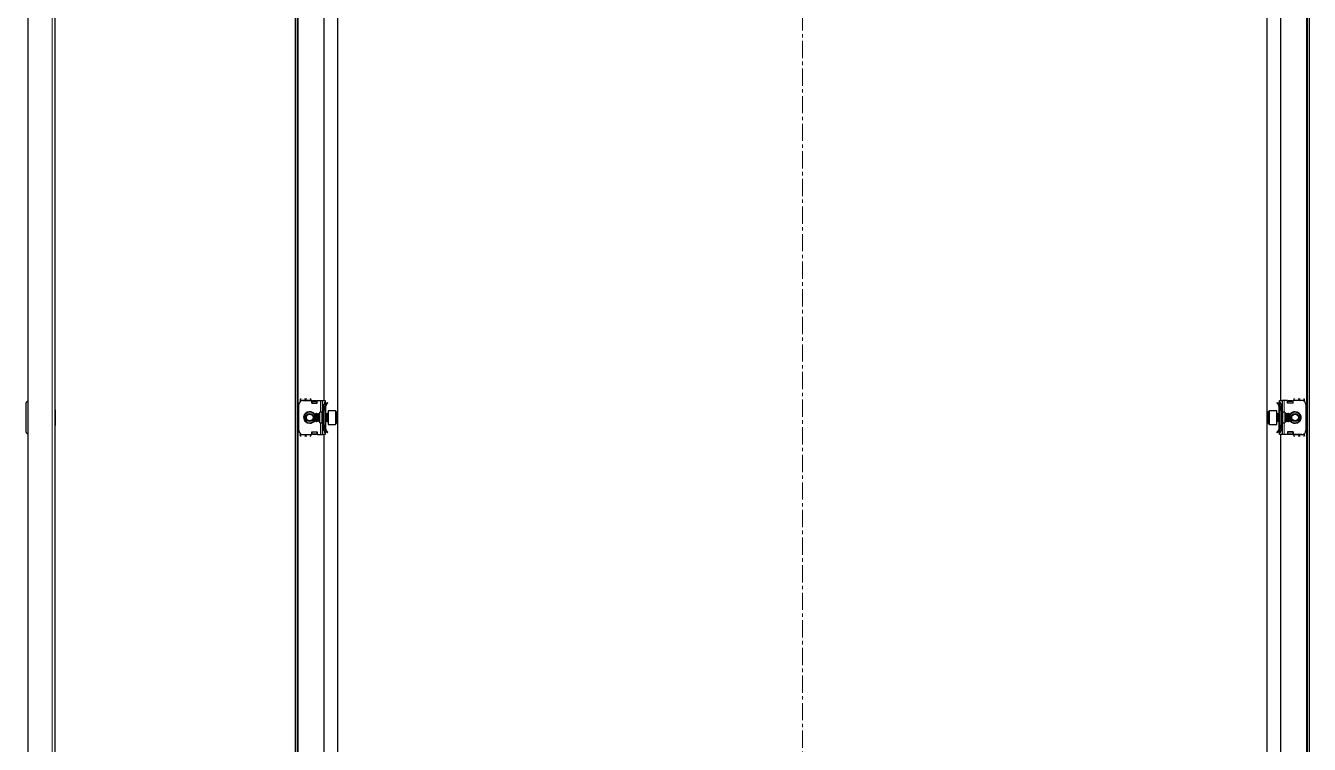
# Model space of a CAD drawing. Header units: millimetres. Extents: x -266 to 1713, y -979 to 1408.
# Drawn here: x 768 to 1713, y -333 to 196 of the extents above; entities that cross this region are included whole.
import ezdxf

# ---------------------------------------------------------------- set-up
doc = ezdxf.new("R2010")
doc.units = ezdxf.units.MM
doc.linetypes.add('CENTERX2', pattern=[20.32, 12.7, -2.54, 2.54, -2.54])
doc.layers.add('FORMAT', color=7, linetype='Continuous')

msp = doc.modelspace()

# ---------------------------------------------------------------- linework, layer by layer
at = {"color": 7, "linetype": 'Continuous', "lineweight": 25}
for p, q in [((769.88, 1300.75), (769.88, -860.25)), ((789.88, 1298.65), (789.88, -858.15)), ((966.84, -860.25), (966.84, 1300.75)), ((968.34, -860.25), (968.34, 1300.75)), ((1711.34, 1300.75), (1711.34, -860.25)), ((1712.84, 1300.75), (1712.84, -860.25)), ((997.84, 1269.75), (997.84, -829.25)), ((1681.84, -829.25), (1681.84, 1269.75)), ((987.84, 520.25), (987.84, -79.75)), ((1691.84, -79.75), (1691.84, 520.25)), ((768.38, -82.75), (768.38, -101.75)), ((969.34, -101.75), (969.34, -82.75)), ((970.34, -79.5), (970.34, -80.51)), ((972.34, -79.75), (978.84, -79.75)), ((978.34, -79.5), (978.34, -79.75)), ((978.84, -81.75), (978.84, -79.75)), ((979.04, -79.87), (978.84, -79.87)), ((978.84, -81.75), (982.84, -81.75)), ((979.04, -81.75), (979.04, -79.87)), ((979.09, -80.13), (979.59, -79.77)), ((979.59, -80.13), (979.09, -80.48)), ((979.09, -80.48), (979.09, -80.13)), ((979.09, -81.4), (979.09, -80.48)), ((979.09, -81.75), (979.09, -81.4)), ((979.59, -79.77), (979.59, -80.13)), ((979.59, -79.77), (982.09, -79.77)), ((979.59, -80.13), (982.09, -80.13)), ((982.09, -80.13), (982.09, -79.77)), ((982.09, -79.77), (982.59, -80.13)), ((982.59, -80.48), (982.09, -80.13)), ((982.59, -80.13), (982.59, -80.48)), ((982.59, -80.48), (982.59, -81.4)), ((982.59, -81.4), (982.59, -81.75)), ((982.84, -81.75), (982.84, -79.75)), ((982.84, -79.75), (985.34, -79.75)), ((985.34, -79.75), (986.84, -79.75)), ((986.84, -79.75), (988.84, -79.75)), ((986.84, -82.75), (986.84, -79.75)), ((986.84, -101.75), (986.84, -82.75)), ((987.84, -101.75), (987.84, -82.75)), ((988.84, -79.75), (988.84, -80.51)), ((988.84, -80.51), (988.84, -103.99)), ((988.84, -80.84), (989.05, -81.04)), ((989.34, -83.5), (988.84, -83.5)), ((988.84, -87), (988.84, -83.5)), ((989.34, -81.75), (989.34, -82.21)), ((989.34, -87), (989.34, -83.5)), ((989.43, -82.09), (990.4, -81.11)), ((989.78, -82.44), (989.43, -82.09)), ((989.78, -82.44), (990.76, -81.46)), ((990.4, -81.11), (990.76, -81.46)), ((1689.28, -81.11), (1688.93, -81.46)), ((1689.9, -82.44), (1688.93, -81.46)), ((1690.26, -82.09), (1689.28, -81.11)), ((1689.9, -82.44), (1690.26, -82.09)), ((1690.34, -81.75), (1690.34, -82.14)), ((1690.34, -83.5), (1690.84, -83.5)), ((1690.34, -83.5), (1690.34, -87)), ((1690.64, -81.04), (1690.84, -80.84)), ((1690.84, -79.75), (1692.84, -79.75)), ((1690.84, -80.51), (1690.84, -79.75)), ((1690.84, -103.99), (1690.84, -80.51)), ((1690.84, -83.5), (1690.84, -87)), ((1691.84, -82.75), (1691.84, -101.75)), ((1692.84, -79.75), (1692.84, -82.75)), ((1694.34, -79.75), (1692.84, -79.75)), ((1692.84, -82.75), (1692.84, -101.75)), ((1696.84, -79.75), (1694.34, -79.75)), ((1696.84, -81.75), (1696.84, -79.75)), ((1700.84, -81.75), (1696.84, -81.75)), ((1697.09, -80.13), (1697.59, -79.77)), ((1697.59, -80.13), (1697.09, -80.48)), ((1697.09, -80.48), (1697.09, -80.13)), ((1697.09, -81.4), (1697.09, -80.48)), ((1697.09, -81.75), (1697.09, -81.4)), ((1697.59, -79.77), (1697.59, -80.13)), ((1697.59, -79.77), (1700.09, -79.77)), ((1697.59, -80.13), (1700.09, -80.13)), ((1700.09, -80.13), (1700.09, -79.77)), ((1700.09, -79.77), (1700.59, -80.13)), ((1700.59, -80.48), (1700.09, -80.13)), ((1700.59, -80.13), (1700.59, -80.48)), ((1700.59, -80.48), (1700.59, -81.4)), ((1700.59, -81.4), (1700.59, -81.75)), ((1700.64, -79.87), (1700.64, -81.75)), ((1700.84, -79.87), (1700.64, -79.87)), ((1700.84, -81.75), (1700.84, -79.75)), ((1707.34, -79.75), (1700.84, -79.75)), ((1701.34, -79.75), (1701.34, -79.5)), ((1709.34, -80.51), (1709.34, -79.5)), ((1710.34, -82.75), (1710.34, -101.75)), ((790.13, -86.46), (789.88, -86.46)), ((790.13, -86.46), (790.13, -98.03)), ((981.4, -89.25), (980.84, -89.8)), ((980.84, -89.8), (980.84, -94.7)), ((981.45, -89.25), (981.4, -89.25)), ((981.4, -89.25), (981.4, -95.25)), ((981.84, -89.8), (981.45, -89.25)), ((981.45, -89.25), (981.45, -94.78)), ((982.23, -89.25), (981.84, -89.8)), ((981.84, -89.8), (981.84, -94.31)), ((981.84, -94.31), (981.84, -94.7)), ((982.45, -89.25), (982.23, -89.25)), ((982.23, -89.25), (982.23, -94.78)), ((982.84, -89.8), (982.45, -89.25)), ((982.45, -89.25), (982.45, -94.78)), ((983.23, -89.25), (982.84, -89.8)), ((982.84, -89.8), (982.84, -94.31)), ((982.84, -94.31), (982.84, -94.7)), ((983.45, -89.25), (983.23, -89.25)), ((983.23, -89.25), (983.23, -94.78)), ((983.84, -89.8), (983.45, -89.25)), ((983.45, -89.25), (983.45, -94.78)), ((984.23, -89.25), (983.84, -89.8)), ((983.84, -89.8), (983.84, -94.31)), ((983.84, -94.31), (983.84, -94.7)), ((984.45, -89.25), (984.23, -89.25)), ((984.23, -89.25), (984.23, -94.78)), ((984.84, -89.8), (984.45, -89.25)), ((984.45, -89.25), (984.45, -94.78)), ((986.34, -88.25), (984.84, -88.25)), ((984.84, -96.25), (984.84, -88.25)), ((989.34, -87), (988.84, -87)), ((989.23, -89.25), (988.84, -89.8)), ((989.45, -89.25), (989.23, -89.25)), ((989.23, -89.25), (989.23, -94.78)), ((989.34, -89.25), (989.34, -87)), ((989.84, -89.8), (989.45, -89.25)), ((989.45, -89.25), (989.45, -94.78)), ((990.23, -89.25), (989.84, -89.8)), ((989.84, -89.8), (989.84, -94.31)), ((989.84, -94.31), (989.84, -94.7)), ((990.59, -89.25), (990.23, -89.25)), ((990.23, -89.25), (990.23, -94.78)), ((996.24, -87.25), (990.84, -87.25)), ((990.84, -87.25), (990.84, -97.25)), ((996.84, -87.85), (996.84, -96.65)), ((1682.84, -89.88), (1682.84, -87.85)), ((1682.84, -96.65), (1682.84, -89.88)), ((1688.84, -87.25), (1683.44, -87.25)), ((1688.84, -89.56), (1688.84, -87.25)), ((1688.84, -97.25), (1688.84, -89.56)), ((1689.45, -89.25), (1689.09, -89.25)), ((1689.84, -89.8), (1689.45, -89.25)), ((1689.45, -94.78), (1689.45, -89.25)), ((1690.23, -89.25), (1689.84, -89.8)), ((1689.84, -94.31), (1689.84, -89.8)), ((1689.84, -94.7), (1689.84, -94.31)), ((1690.45, -89.25), (1690.23, -89.25)), ((1690.23, -94.78), (1690.23, -89.25)), ((1690.84, -87), (1690.34, -87)), ((1690.34, -87), (1690.34, -89.25)), ((1690.84, -89.8), (1690.45, -89.25)), ((1690.45, -94.78), (1690.45, -89.25)), ((1694.84, -88.25), (1693.34, -88.25)), ((1694.84, -88.25), (1694.84, -96.25)), ((1695.23, -89.25), (1694.84, -89.8)), ((1695.45, -89.25), (1695.23, -89.25)), ((1695.23, -94.78), (1695.23, -89.25)), ((1695.84, -89.8), (1695.45, -89.25)), ((1695.45, -94.78), (1695.45, -89.25)), ((1696.23, -89.25), (1695.84, -89.8)), ((1695.84, -94.31), (1695.84, -89.8)), ((1695.84, -94.7), (1695.84, -94.31)), ((1696.45, -89.25), (1696.23, -89.25)), ((1696.23, -94.78), (1696.23, -89.25)), ((1696.84, -89.8), (1696.45, -89.25)), ((1696.45, -94.78), (1696.45, -89.25)), ((1697.23, -89.25), (1696.84, -89.8)), ((1696.84, -94.31), (1696.84, -89.8)), ((1696.84, -94.7), (1696.84, -94.31)), ((1697.45, -89.25), (1697.23, -89.25)), ((1697.23, -94.78), (1697.23, -89.25)), ((1697.84, -89.8), (1697.45, -89.25)), ((1697.45, -94.78), (1697.45, -89.25)), ((1698.23, -89.25), (1697.84, -89.8)), ((1697.84, -94.31), (1697.84, -89.8)), ((1697.84, -94.7), (1697.84, -94.31)), ((1698.29, -89.25), (1698.23, -89.25)), ((1698.23, -94.78), (1698.23, -89.25)), ((1698.84, -89.8), (1698.29, -89.25)), ((1698.29, -90.63), (1698.29, -89.25)), ((1698.29, -95.25), (1698.29, -90.63)), ((1698.84, -90.93), (1698.84, -89.8)), ((1698.84, -94.7), (1698.84, -90.93)), ((789.88, -98.03), (790.13, -98.03)), ((978.84, -102.75), (978.84, -104.75)), ((978.84, -102.75), (982.84, -102.75)), ((979.04, -104.63), (979.04, -102.75)), ((979.09, -103.1), (979.09, -102.75)), ((979.09, -104.02), (979.09, -103.1)), ((980.84, -94.7), (981.4, -95.25)), ((981.4, -95.25), (981.45, -95.25)), ((981.45, -95.25), (981.84, -94.7)), ((981.45, -94.78), (981.45, -95.25)), ((981.84, -94.7), (982.23, -95.25)), ((982.23, -94.78), (982.23, -95.25)), ((982.23, -95.25), (982.45, -95.25)), ((982.45, -95.25), (982.84, -94.7)), ((982.45, -94.78), (982.45, -95.25)), ((982.59, -102.75), (982.59, -103.1)), ((982.59, -103.1), (982.59, -104.02)), ((982.84, -94.7), (983.23, -95.25)), ((982.84, -102.75), (982.84, -104.75)), ((983.23, -94.78), (983.23, -95.25)), ((983.23, -95.25), (983.45, -95.25)), ((983.45, -95.25), (983.84, -94.7)), ((983.45, -94.78), (983.45, -95.25)), ((983.84, -94.7), (984.23, -95.25)), ((984.23, -94.78), (984.23, -95.25)), ((984.23, -95.25), (984.45, -95.25)), ((984.45, -95.25), (984.84, -94.7)), ((984.45, -94.78), (984.45, -95.25)), ((984.84, -96.25), (986.34, -96.25)), ((986.84, -104.75), (986.84, -101.75)), ((988.84, -94.7), (989.23, -95.25)), ((988.84, -101), (988.84, -97.5)), ((988.84, -97.5), (989.34, -97.5)), ((989.34, -101), (988.84, -101)), ((989.05, -103.46), (988.84, -103.66)), ((989.23, -94.78), (989.23, -95.25)), ((989.23, -95.25), (989.45, -95.25)), ((989.34, -97.5), (989.34, -95.25)), ((989.34, -101), (989.34, -97.5)), ((989.34, -102.75), (989.34, -102.36)), ((989.78, -102.06), (989.43, -102.41)), ((989.43, -102.41), (990.4, -103.39)), ((989.45, -95.25), (989.84, -94.7)), ((989.45, -94.78), (989.45, -95.25)), ((989.78, -102.06), (990.76, -103.04)), ((989.84, -94.7), (990.23, -95.25)), ((990.23, -94.78), (990.23, -95.25)), ((990.23, -95.25), (990.59, -95.25)), ((990.4, -103.39), (990.76, -103.04)), ((990.84, -97.25), (996.24, -97.25)), ((1683.44, -97.25), (1688.84, -97.25)), ((1689.9, -102.06), (1688.93, -103.04)), ((1689.28, -103.39), (1688.93, -103.04)), ((1689.09, -95.25), (1689.45, -95.25)), ((1690.26, -102.41), (1689.28, -103.39)), ((1689.45, -95.25), (1689.84, -94.7)), ((1689.45, -95.25), (1689.45, -94.78)), ((1689.84, -94.7), (1690.23, -95.25)), ((1689.9, -102.06), (1690.26, -102.41)), ((1690.23, -95.25), (1690.23, -94.78)), ((1690.23, -95.25), (1690.45, -95.25)), ((1690.34, -95.25), (1690.34, -97.5)), ((1690.34, -97.5), (1690.84, -97.5)), ((1690.34, -97.5), (1690.34, -101)), ((1690.34, -101), (1690.84, -101)), ((1690.34, -102.75), (1690.34, -102.29)), ((1690.45, -95.25), (1690.84, -94.7)), ((1690.45, -95.25), (1690.45, -94.78)), ((1690.84, -103.66), (1690.64, -103.46)), ((1690.84, -97.5), (1690.84, -101)), ((1692.84, -101.75), (1692.84, -104.75)), ((1693.34, -96.25), (1694.84, -96.25)), ((1694.84, -94.7), (1695.23, -95.25)), ((1695.23, -95.25), (1695.23, -94.78)), ((1695.23, -95.25), (1695.45, -95.25)), ((1695.45, -95.25), (1695.84, -94.7)), ((1695.45, -95.25), (1695.45, -94.78)), ((1695.84, -94.7), (1696.23, -95.25)), ((1696.23, -95.25), (1696.23, -94.78)), ((1696.23, -95.25), (1696.45, -95.25)), ((1696.45, -95.25), (1696.84, -94.7)), ((1696.45, -95.25), (1696.45, -94.78)), ((1696.84, -94.7), (1697.23, -95.25)), ((1700.84, -102.75), (1696.84, -102.75)), ((1696.84, -102.75), (1696.84, -104.75)), ((1697.09, -103.1), (1697.09, -102.75)), ((1697.09, -104.02), (1697.09, -103.1)), ((1697.23, -95.25), (1697.23, -94.78)), ((1697.23, -95.25), (1697.45, -95.25)), ((1697.45, -95.25), (1697.84, -94.7)), ((1697.45, -95.25), (1697.45, -94.78)), ((1697.84, -94.7), (1698.23, -95.25)), ((1698.23, -95.25), (1698.23, -94.78)), ((1698.23, -95.25), (1698.29, -95.25)), ((1698.29, -95.25), (1698.84, -94.7)), ((1700.59, -102.75), (1700.59, -103.1)), ((1700.59, -103.1), (1700.59, -104.02)), ((1700.64, -102.75), (1700.64, -104.63)), ((1700.84, -102.75), (1700.84, -104.75)), ((970.34, -103.99), (970.34, -105)), ((972.34, -104.75), (978.84, -104.75)), ((978.34, -104.75), (978.34, -105)), ((978.84, -104.63), (979.04, -104.63)), ((979.09, -104.02), (979.59, -104.37)), ((979.09, -104.37), (979.09, -104.02)), ((979.59, -104.72), (979.09, -104.37)), ((982.09, -104.37), (979.59, -104.37)), ((979.59, -104.37), (979.59, -104.72)), ((982.09, -104.72), (979.59, -104.72)), ((982.09, -104.37), (982.59, -104.02)), ((982.09, -104.72), (982.09, -104.37)), ((982.59, -104.37), (982.09, -104.72)), ((982.59, -104.02), (982.59, -104.37)), ((982.84, -104.75), (985.34, -104.75)), ((985.34, -104.75), (986.84, -104.75)), ((988.84, -104.75), (986.84, -104.75)), ((987.84, -104.75), (987.84, -779.75)), ((988.84, -103.99), (988.84, -104.75)), ((1690.84, -104.75), (1690.84, -103.99)), ((1692.84, -104.75), (1690.84, -104.75)), ((1691.84, -779.75), (1691.84, -104.75)), ((1694.34, -104.75), (1692.84, -104.75)), ((1696.84, -104.75), (1694.34, -104.75)), ((1697.09, -104.02), (1697.59, -104.37)), ((1697.09, -104.37), (1697.09, -104.02)), ((1697.59, -104.72), (1697.09, -104.37)), ((1700.09, -104.37), (1697.59, -104.37)), ((1697.59, -104.37), (1697.59, -104.72)), ((1700.09, -104.72), (1697.59, -104.72)), ((1700.09, -104.37), (1700.59, -104.02)), ((1700.09, -104.72), (1700.09, -104.37)), ((1700.59, -104.37), (1700.09, -104.72)), ((1700.59, -104.02), (1700.59, -104.37)), ((1700.64, -104.63), (1700.84, -104.63)), ((1707.34, -104.75), (1700.84, -104.75)), ((1701.34, -105), (1701.34, -104.75)), ((1709.34, -105), (1709.34, -103.99))]:
    msp.add_line(p, q, dxfattribs=at)
at = {"color": 8, "linetype": 'Continuous', "lineweight": 18}
for p, q in [((787.78, 1300.75), (787.78, -860.25)), ((968.94, -858.15), (968.94, 1298.65)), ((1710.74, 1298.65), (1710.74, -858.15)), ((970.34, -79.5), (974.34, -79.5)), ((974.34, -79.5), (978.34, -79.5)), ((982.59, -81.4), (979.09, -81.4)), ((985.34, -88.25), (985.34, -79.75)), ((987.84, -82.75), (986.84, -82.75)), ((988.84, -81.25), (989.05, -81.04)), ((988.84, -81.75), (989.34, -81.75)), ((1690.84, -81.75), (1690.34, -81.75)), ((1690.84, -81.25), (1690.64, -81.04)), ((1692.84, -82.75), (1691.84, -82.75)), ((1694.34, -79.75), (1694.34, -88.25)), ((1700.59, -81.4), (1697.09, -81.4)), ((1701.34, -79.5), (1705.34, -79.5)), ((1709.34, -79.5), (1705.34, -79.5)), ((986.34, -96.25), (986.34, -88.25)), ((990.59, -90.63), (990.59, -89.25)), ((990.59, -95.25), (990.59, -90.63)), ((996.24, -97.25), (996.24, -87.25)), ((1683.44, -87.25), (1683.44, -89.56)), ((1683.44, -89.56), (1683.44, -97.25)), ((1689.09, -89.25), (1689.09, -95.25)), ((1693.34, -88.25), (1693.34, -96.25)), ((979.09, -103.1), (982.59, -103.1)), ((985.34, -104.75), (985.34, -96.25)), ((986.84, -101.75), (987.84, -101.75)), ((988.84, -102.75), (989.34, -102.75)), ((988.84, -103.25), (989.05, -103.46)), ((1690.84, -102.75), (1690.34, -102.75)), ((1690.84, -103.25), (1690.64, -103.46)), ((1691.84, -101.75), (1692.84, -101.75)), ((1694.34, -96.25), (1694.34, -104.75)), ((1697.09, -103.1), (1700.59, -103.1)), ((970.34, -105), (974.34, -105)), ((978.34, -105), (974.34, -105)), ((1705.34, -105), (1701.34, -105)), ((1709.34, -105), (1705.34, -105))]:
    msp.add_line(p, q, dxfattribs=at)
at = {"color": 7, "linetype": 'Continuous', "lineweight": 25}
for centre, radius in [((977.34, -92.25), 3), ((977.34, -92.25), 2.76), ((977.34, -92.25), 2.45), ((1702.34, -92.25), 3), ((1702.34, -92.25), 2.76), ((1702.34, -92.25), 2.45)]:
    msp.add_circle(centre, radius, dxfattribs=at)
for centre, radius, start, end in [((771.38, -82.75), 3, 120, 180), ((972.34, -82.75), 3, 90, 180), ((990.84, -82.75), 3, 131.81031, 180), ((988.34, -81.75), 1, 360, 45), ((1691.34, -81.75), 1, 135, 180), ((1688.84, -82.75), 3, 360, 48.18969), ((1707.34, -82.75), 3, 360, 90), ((977.34, -92.25), 4, 90, 331.04498), ((977.34, -92.25), 4, 28.95502, 90), ((986.34, -87.75), 0.5, 270, 0), ((990.59, -89), 0.25, 270, 0), ((996.24, -87.85), 0.6, 0, 90), ((1683.44, -87.85), 0.6, 90, 180), ((1689.09, -89), 0.25, 180, 270), ((1693.34, -87.75), 0.5, 180, 270), ((1702.34, -92.25), 4, 270, 151.04498), ((1702.34, -92.25), 4, 208.95502, 270), ((771.38, -101.75), 3, 180, 240), ((972.34, -101.75), 3, 180, 270), ((986.34, -96.75), 0.5, 360, 90), ((990.84, -101.75), 3, 180, 228.18969), ((988.34, -102.75), 1, 315, 360), ((990.59, -95.5), 0.25, 360, 90), ((996.24, -96.65), 0.6, 270, 360), ((1683.44, -96.65), 0.6, 180, 270), ((1689.09, -95.5), 0.25, 90, 180), ((1691.34, -102.75), 1, 180, 225), ((1688.84, -101.75), 3, 311.81031, 360), ((1693.34, -96.75), 0.5, 90, 180), ((1707.34, -101.75), 3, 270, 360)]:
    msp.add_arc(centre, radius, start, end, dxfattribs=at)
at = {"color": 8, "linetype": 'Continuous', "lineweight": 18}
for centre, start, end in [((977.34, -92.25), 35.46217, 270), ((1702.34, -92.25), 215.46217, 90), ((1702.34, -92.25), 90, 144.53783), ((977.34, -92.25), 270, 324.53783)]:
    msp.add_arc(centre, 4.5, start, end, dxfattribs=at)
at = {"color": 7, "linetype": 'Continuous', "lineweight": 25}
for points, knots in [([(970.34, -79.5), (970.44, -79.26), (970.63, -78.77), (970.82, -78.37), (970.91, -78.18)], [0, 0, 0, 0, 0.502065, 1, 1, 1, 1]), ([(973.77, -78.19), (973.85, -78.34), (974.02, -78.69), (974.22, -79.18), (974.33, -79.46), (974.34, -79.5)], [0, 0, 0, 0, 0.415483, 0.917152, 1, 1, 1, 1]), ([(974.34, -79.5), (974.44, -79.26), (974.63, -78.77), (974.82, -78.37), (974.91, -78.18)], [0, 0, 0, 0, 0.502065, 1, 1, 1, 1]), ([(977.77, -78.19), (977.85, -78.34), (978.02, -78.69), (978.22, -79.18), (978.33, -79.46), (978.34, -79.5)], [0, 0, 0, 0, 0.4154826, 0.9171518, 1, 1, 1, 1]), ([(989.43, -82.09), (989.28, -82.27), (988.97, -82.65), (988.85, -83.18), (988.84, -83.46), (988.84, -83.5)], [0, 0, 0, 0, 0.461863, 0.923726, 1, 1, 1, 1]), ([(989.78, -82.44), (989.66, -82.59), (989.48, -82.82), (989.36, -83.2), (989.35, -83.4), (989.34, -83.5)], [0, 0, 0, 0, 0.485042, 0.738404, 1, 1, 1, 1]), ([(1690.34, -83.5), (1690.32, -83.31), (1690.29, -83.02), (1690.11, -82.67), (1689.97, -82.52), (1689.9, -82.44)], [0, 0, 0, 0, 0.485042, 0.738404, 1, 1, 1, 1]), ([(1690.84, -83.5), (1690.82, -83.26), (1690.77, -82.77), (1690.48, -82.32), (1690.28, -82.11), (1690.26, -82.09)], [0, 0, 0, 0, 0.461863, 0.923726, 1, 1, 1, 1]), ([(1701.34, -79.5), (1701.44, -79.26), (1701.63, -78.77), (1701.82, -78.37), (1701.91, -78.18)], [0, 0, 0, 0, 0.502065, 1, 1, 1, 1]), ([(1704.77, -78.19), (1704.85, -78.34), (1705.02, -78.69), (1705.22, -79.18), (1705.33, -79.46), (1705.34, -79.5)], [0, 0, 0, 0, 0.415483, 0.917152, 1, 1, 1, 1]), ([(1705.34, -79.5), (1705.44, -79.26), (1705.63, -78.77), (1705.82, -78.37), (1705.91, -78.18)], [0, 0, 0, 0, 0.502065, 1, 1, 1, 1]), ([(1708.77, -78.19), (1708.85, -78.34), (1709.02, -78.69), (1709.22, -79.18), (1709.33, -79.46), (1709.34, -79.5)], [0, 0, 0, 0, 0.415483, 0.917152, 1, 1, 1, 1]), ([(988.84, -101), (988.87, -101.24), (988.92, -101.72), (989.21, -102.18), (989.4, -102.39), (989.43, -102.41)], [0, 0, 0, 0, 0.461863, 0.923726, 1, 1, 1, 1]), ([(989.34, -101), (989.36, -101.19), (989.4, -101.48), (989.58, -101.83), (989.71, -101.98), (989.78, -102.06)], [0, 0, 0, 0, 0.485042, 0.738404, 1, 1, 1, 1]), ([(1689.9, -102.06), (1690.02, -101.91), (1690.21, -101.68), (1690.32, -101.3), (1690.34, -101.1), (1690.34, -101)], [0, 0, 0, 0, 0.485042, 0.738404, 1, 1, 1, 1]), ([(1690.26, -102.41), (1690.41, -102.22), (1690.72, -101.85), (1690.84, -101.32), (1690.84, -101.04), (1690.84, -101)], [0, 0, 0, 0, 0.461863, 0.923726, 1, 1, 1, 1]), ([(970.91, -106.31), (970.84, -106.15), (970.66, -105.81), (970.47, -105.32), (970.36, -105.04), (970.34, -105)], [0, 0, 0, 0, 0.4154826, 0.9171518, 1, 1, 1, 1]), ([(974.34, -105), (974.25, -105.24), (974.06, -105.73), (973.87, -106.13), (973.77, -106.32)], [0, 0, 0, 0, 0.502065, 1, 1, 1, 1]), ([(974.91, -106.31), (974.84, -106.15), (974.66, -105.81), (974.47, -105.32), (974.36, -105.04), (974.34, -105)], [0, 0, 0, 0, 0.415483, 0.917152, 1, 1, 1, 1]), ([(978.34, -105), (978.25, -105.24), (978.06, -105.73), (977.87, -106.13), (977.77, -106.32)], [0, 0, 0, 0, 0.502065, 1, 1, 1, 1]), ([(1701.91, -106.31), (1701.84, -106.15), (1701.66, -105.81), (1701.47, -105.32), (1701.36, -105.04), (1701.34, -105)], [0, 0, 0, 0, 0.415483, 0.917152, 1, 1, 1, 1]), ([(1705.34, -105), (1705.25, -105.24), (1705.06, -105.73), (1704.87, -106.13), (1704.77, -106.32)], [0, 0, 0, 0, 0.502065, 1, 1, 1, 1]), ([(1705.91, -106.31), (1705.84, -106.15), (1705.66, -105.81), (1705.47, -105.32), (1705.36, -105.04), (1705.34, -105)], [0, 0, 0, 0, 0.415483, 0.917152, 1, 1, 1, 1]), ([(1709.34, -105), (1709.25, -105.24), (1709.06, -105.73), (1708.87, -106.13), (1708.77, -106.32)], [0, 0, 0, 0, 0.502065, 1, 1, 1, 1])]:
    msp.add_open_spline(points, degree=3, knots=knots, dxfattribs=at)
at = {"layer": 'FORMAT', "linetype": 'CENTERX2', "lineweight": 18}
msp.add_line((1339.84, 1302.75), (1339.84, -862.25), dxfattribs=at)

doc.saveas('drawing.dxf')
